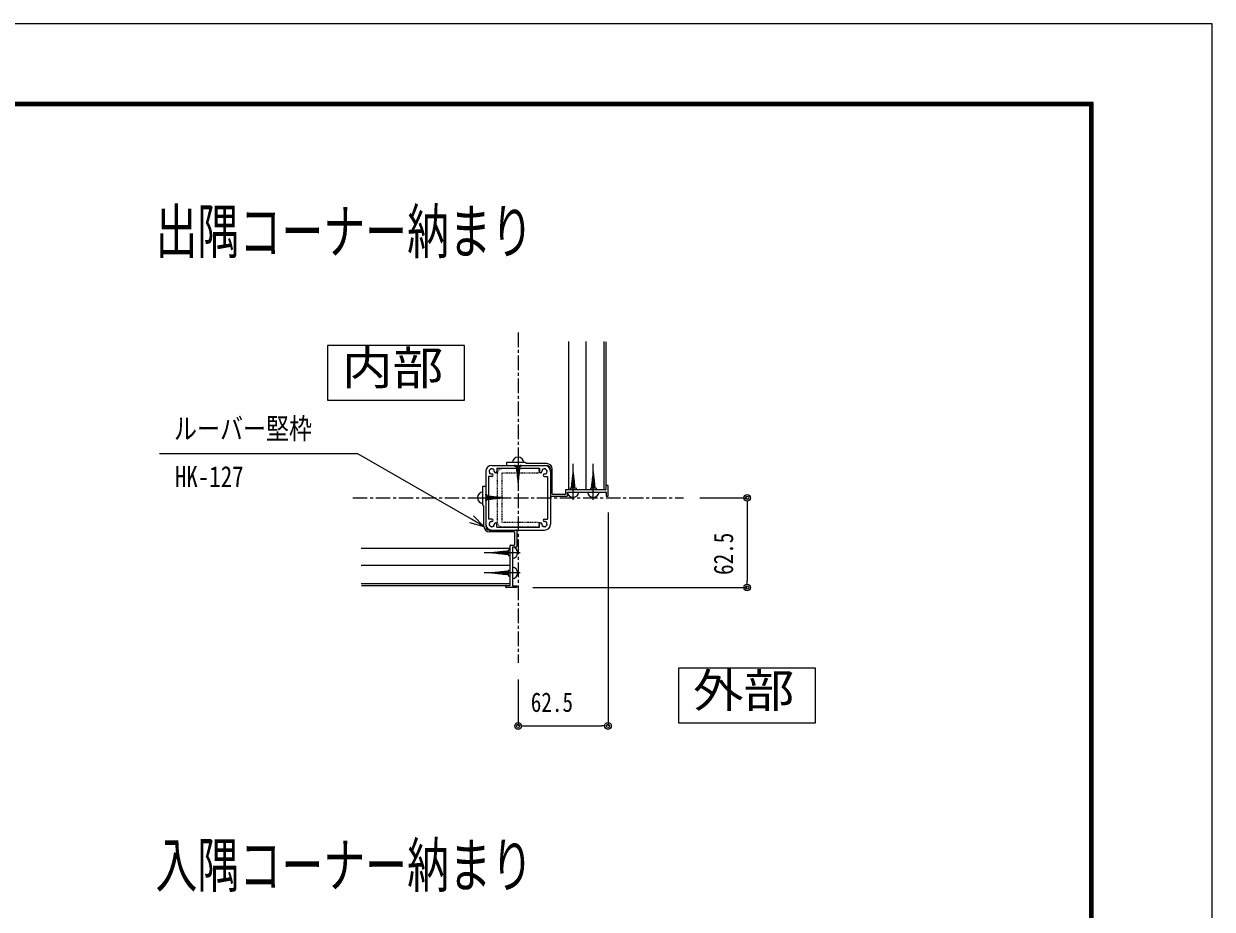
# Model space of a CAD drawing. Units: millimetres, scale not verified. Extents: x -1682 to 1682, y -1188 to 1188.
# Drawn here: x 856 to 1682, y 572 to 1188 of the extents above; entities that cross this region are included whole.
import ezdxf
from ezdxf.enums import TextEntityAlignment as Align

# ---------------------------------------------------------------- set-up
doc = ezdxf.new("R2010")
doc.units = ezdxf.units.MM
doc.header["$LTSCALE"] = 8
doc.linetypes.add('USER1', pattern=[2, 1.25, -0.25, 0.25, -0.25])
doc.linetypes.add('USER5', pattern=[0.1, 0.05, -0.05])
for name, color, linetype, lineweight in [('0-0_0', 7, 'Continuous', 18), ('0-1_DEFPOINTS', 5, 'Continuous', 18), ('0-5_WAKU', 7, 'Continuous', 18), ('0-7_2躯体線', 4, 'Continuous', 18), ('0-8_3中心線', 2, 'USER1', 18), ('0-9_41_U+FF71_U+FF99_U+FF90', 6, 'Continuous', 18), ('0-A_1手摺寸法', 3, 'Continuous', 18), ('0-B_42_U+FF71_U+FF99_U+FF90部品', 6, 'Continuous', 18), ('0-C_P4-12', 7, 'Continuous', 18), ('0-E_4アルミ', 6, 'Continuous', 18), ('1-3_101', 7, 'Continuous', 18)]:
    doc.layers.add(name, color=color, linetype=linetype, lineweight=lineweight)
doc.styles.add('ＭＳ ゴシック', font='')
doc.styles.get('ＭＳ ゴシック').set_extended_font_data('MS Gothic')

msp = doc.modelspace()

# ---------------------------------------------------------------- linework, layer by layer
at = {"layer": '0-0_0'}
for p, q in [((1358.754, 855.869), (1358.754, 853.569)), ((1175.71, 838.169), (1167.049, 843.168)), ((1358.754, 797.969), (1358.754, 800.269)), ((1201.763, 699.427), (1204.063, 699.427)), ((1259.663, 699.427), (1257.363, 699.427))]:
    msp.add_line(p, q, dxfattribs=at)
for points in [[(1167.049, 843.168), (1087.959, 888.822), (950.195, 888.822)], [(1165.71, 840.847), (1175.71, 838.169), (1168.389, 845.489)]]:
    msp.add_lwpolyline(points, dxfattribs=at)
for centre, radius in [((1358.754, 858.169), 2.3), ((1358.754, 858.169), 1.15), ((1358.754, 795.669), 2.3), ((1358.754, 795.669), 1.15), ((1199.463, 699.427), 2.3), ((1199.463, 699.427), 1.15), ((1261.963, 699.427), 2.3), ((1261.963, 699.427), 1.15)]:
    msp.add_circle(centre, radius, dxfattribs=at)
at = {"layer": '0-1_DEFPOINTS'}
for p, q in [((1682.096, 1187.913), (-1681.904, 1187.913)), ((1682.096, -1188.087), (1682.096, 1187.913))]:
    msp.add_line(p, q, dxfattribs=at)
at = {"layer": '0-5_WAKU'}
for p, q in [((1599.296, 1133.113), (-1603.104, 1133.113)), ((1598.696, 1132.513), (-1602.504, 1132.513)), ((1598.696, -1128.687), (1598.696, 1132.513)), ((1599.296, -1129.287), (1599.296, 1133.113)), ((1598.096, 1131.913), (-1601.904, 1131.913)), ((1597.496, 1131.313), (-1601.304, 1131.313)), ((1596.896, 1130.713), (-1600.704, 1130.713)), ((1596.896, -1126.887), (1596.896, 1130.713)), ((1597.496, -1127.487), (1597.496, 1131.313)), ((1598.096, -1128.087), (1598.096, 1131.913))]:
    msp.add_line(p, q, dxfattribs=at)
at = {"layer": '0-7_2躯体線'}
for p, q in [((1197.463, 879.669), (1197.463, 881.169)), ((1201.081, 880.006), (1197.845, 880.006)), ((1200.991, 879.206), (1197.935, 879.206)), ((1200.901, 878.406), (1198.025, 878.406)), ((1200.812, 877.606), (1198.115, 877.606)), ((1200.722, 876.806), (1198.205, 876.806)), ((1200.632, 876.006), (1198.295, 876.006)), ((1199.463, 882.669), (1199.463, 863.124)), ((1201.463, 879.669), (1201.463, 881.169)), ((1238.073, 876.031), (1237.354, 876.031)), ((1237.983, 876.831), (1237.444, 876.831)), ((1237.893, 877.631), (1237.533, 877.631)), ((1237.803, 878.431), (1237.623, 878.431)), ((1237.713, 862.169), (1237.713, 881.713)), ((1252.073, 876.031), (1251.354, 876.031)), ((1251.983, 876.831), (1251.444, 876.831)), ((1251.893, 877.631), (1251.533, 877.631)), ((1251.803, 878.431), (1251.623, 878.431)), ((1251.713, 862.169), (1251.713, 881.713)), ((1200.542, 875.206), (1198.385, 875.206)), ((1200.452, 874.406), (1198.474, 874.406)), ((1200.362, 873.606), (1198.564, 873.606)), ((1200.272, 872.806), (1198.654, 872.806)), ((1200.182, 872.006), (1198.744, 872.006)), ((1200.092, 871.206), (1198.834, 871.206)), ((1200.003, 870.406), (1198.924, 870.406)), ((1199.913, 869.606), (1199.014, 869.606)), ((1199.823, 868.806), (1199.104, 868.806)), ((1199.733, 868.006), (1199.194, 868.006)), ((1238.972, 868.031), (1236.455, 868.031)), ((1238.882, 868.831), (1236.545, 868.831)), ((1238.792, 869.631), (1236.635, 869.631)), ((1238.702, 870.431), (1236.724, 870.431)), ((1238.612, 871.231), (1236.814, 871.231)), ((1238.522, 872.031), (1236.904, 872.031)), ((1238.432, 872.831), (1236.994, 872.831)), ((1238.342, 873.631), (1237.084, 873.631)), ((1238.253, 874.431), (1237.174, 874.431)), ((1238.163, 875.231), (1237.264, 875.231)), ((1252.972, 868.031), (1250.455, 868.031)), ((1252.882, 868.831), (1250.545, 868.831)), ((1252.792, 869.631), (1250.635, 869.631)), ((1252.702, 870.431), (1250.724, 870.431)), ((1252.612, 871.231), (1250.814, 871.231)), ((1252.522, 872.031), (1250.904, 872.031)), ((1252.432, 872.831), (1250.994, 872.831)), ((1252.342, 873.631), (1251.084, 873.631)), ((1252.253, 874.431), (1251.174, 874.431)), ((1252.163, 875.231), (1251.264, 875.231)), ((1177.963, 860.169), (1176.463, 860.169)), ((1177.626, 856.551), (1177.626, 859.787)), ((1178.426, 856.641), (1178.426, 859.697)), ((1179.226, 856.731), (1179.226, 859.607)), ((1180.026, 856.82), (1180.026, 859.517)), ((1180.826, 856.91), (1180.826, 859.427)), ((1199.643, 867.206), (1199.283, 867.206)), ((1199.553, 866.406), (1199.373, 866.406)), ((1235.713, 865.169), (1235.713, 863.669)), ((1239.331, 864.831), (1236.095, 864.831)), ((1239.241, 865.631), (1236.185, 865.631)), ((1239.151, 866.431), (1236.275, 866.431)), ((1239.062, 867.231), (1236.365, 867.231)), ((1239.713, 865.169), (1239.713, 863.669)), ((1249.713, 865.169), (1249.713, 863.669)), ((1253.331, 864.831), (1250.095, 864.831)), ((1253.241, 865.631), (1250.185, 865.631)), ((1253.151, 866.431), (1250.275, 866.431)), ((1253.062, 867.231), (1250.365, 867.231)), ((1253.713, 865.169), (1253.713, 863.669)), ((1174.963, 858.169), (1194.507, 858.169)), ((1177.963, 856.169), (1176.463, 856.169)), ((1181.626, 857), (1181.626, 859.337)), ((1182.426, 857.09), (1182.426, 859.247)), ((1183.226, 857.18), (1183.226, 859.157)), ((1184.026, 857.27), (1184.026, 859.068)), ((1184.826, 857.36), (1184.826, 858.978)), ((1185.626, 857.45), (1185.626, 858.888)), ((1186.426, 857.539), (1186.426, 858.798)), ((1187.226, 857.629), (1187.226, 858.708)), ((1188.026, 857.719), (1188.026, 858.618)), ((1188.826, 857.809), (1188.826, 858.528)), ((1189.626, 857.899), (1189.626, 858.438)), ((1190.426, 857.989), (1190.426, 858.348)), ((1191.226, 858.079), (1191.226, 858.259)), ((1195.463, 819.919), (1175.919, 819.919)), ((1179.201, 819.829), (1179.201, 820.009)), ((1180.001, 819.739), (1180.001, 820.098)), ((1180.801, 819.649), (1180.801, 820.188)), ((1181.601, 819.559), (1181.601, 820.278)), ((1182.401, 819.469), (1182.401, 820.368)), ((1183.201, 819.379), (1183.201, 820.458)), ((1184.001, 819.289), (1184.001, 820.548)), ((1184.801, 819.2), (1184.801, 820.638)), ((1185.601, 819.11), (1185.601, 820.728)), ((1186.401, 819.02), (1186.401, 820.818)), ((1187.201, 818.93), (1187.201, 820.907)), ((1188.001, 818.84), (1188.001, 820.997)), ((1188.801, 818.75), (1188.801, 821.087)), ((1189.601, 818.66), (1189.601, 821.177)), ((1190.401, 818.57), (1190.401, 821.267)), ((1191.201, 818.481), (1191.201, 821.357)), ((1192.001, 818.391), (1192.001, 821.447)), ((1192.463, 821.919), (1193.963, 821.919)), ((1192.801, 818.301), (1192.801, 821.537)), ((1192.463, 817.919), (1193.963, 817.919)), ((1195.463, 805.919), (1175.919, 805.919)), ((1179.201, 805.829), (1179.201, 806.009)), ((1180.001, 805.739), (1180.001, 806.098)), ((1180.801, 805.649), (1180.801, 806.188)), ((1181.601, 805.559), (1181.601, 806.278)), ((1182.401, 805.469), (1182.401, 806.368)), ((1183.201, 805.379), (1183.201, 806.458)), ((1184.001, 805.289), (1184.001, 806.548)), ((1184.801, 805.2), (1184.801, 806.638)), ((1185.601, 805.11), (1185.601, 806.728)), ((1186.401, 805.02), (1186.401, 806.818)), ((1187.201, 804.93), (1187.201, 806.907)), ((1188.001, 804.84), (1188.001, 806.997)), ((1188.801, 804.75), (1188.801, 807.087)), ((1189.601, 804.66), (1189.601, 807.177)), ((1190.401, 804.57), (1190.401, 807.267)), ((1191.201, 804.481), (1191.201, 807.357)), ((1192.001, 804.391), (1192.001, 807.447)), ((1192.463, 807.919), (1193.963, 807.919)), ((1192.463, 803.919), (1193.963, 803.919)), ((1192.801, 804.301), (1192.801, 807.537))]:
    msp.add_line(p, q, dxfattribs=at)
for centre, start, end in [((1199.463, 882.4), 3.8385, 176.1615), ((1175.232, 858.169), 93.8385, 266.1615), ((1237.713, 862.437), 183.8385, 356.1615), ((1251.713, 862.437), 183.8385, 356.1615), ((1195.195, 819.919), 273.8385, 86.1615), ((1195.195, 805.919), 273.8385, 86.1615)]:
    msp.add_arc(centre, 4.009, start, end, dxfattribs=at)
at = {"layer": '0-8_3中心線'}
for p, q in [((1199.463, 973.048), (1199.463, 743.289)), ((1084.584, 858.169), (1314.343, 858.169))]:
    msp.add_line(p, q, dxfattribs=at)
at = {"layer": '0-9_41_U+FF71_U+FF99_U+FF90'}
for p, q in [((1234.463, 966.942), (1234.463, 863.669)), ((1246.463, 966.942), (1246.463, 863.669)), ((1259.063, 966.942), (1259.063, 863.669)), ((1260.463, 966.742), (1260.463, 863.869)), ((1090.276, 823.169), (1193.963, 823.169)), ((1090.276, 811.169), (1193.963, 811.169)), ((1090.276, 798.569), (1193.963, 798.569)), ((1090.476, 797.169), (1193.763, 797.169))]:
    msp.add_line(p, q, dxfattribs=at)
at = {"layer": '0-A_1手摺寸法'}
for p, q in [((1325.843, 858.169), (1358.754, 858.169)), ((1358.754, 853.569), (1358.754, 800.269)), ((1261.963, 847.969), (1261.963, 699.427)), ((1209.763, 795.669), (1358.754, 795.669)), ((1199.463, 731.789), (1199.463, 699.427)), ((1204.063, 699.427), (1257.363, 699.427))]:
    msp.add_line(p, q, dxfattribs=at)
at = {"layer": '0-B_42_U+FF71_U+FF99_U+FF90部品'}
for p, q in [((1176.963, 876.469), (1176.963, 839.869)), ((1181.163, 880.669), (1217.763, 880.669)), ((1184.663, 878.669), (1214.263, 878.669)), ((1184.663, 878.669), (1184.663, 876.469)), ((1214.263, 878.669), (1214.263, 876.469)), ((1221.963, 876.469), (1221.963, 839.869)), ((1181.163, 872.969), (1178.963, 872.969)), ((1178.963, 872.969), (1178.963, 843.369)), ((1217.763, 872.969), (1219.963, 872.969)), ((1219.963, 872.969), (1219.963, 843.369)), ((1181.163, 843.369), (1178.963, 843.369)), ((1217.763, 843.369), (1219.963, 843.369)), ((1181.163, 835.669), (1217.763, 835.669)), ((1184.663, 837.669), (1184.663, 839.869)), ((1184.663, 837.669), (1214.263, 837.669)), ((1214.263, 837.669), (1214.263, 839.869))]:
    msp.add_line(p, q, dxfattribs=at)
at = {"layer": '0-B_42_U+FF71_U+FF99_U+FF90部品', "linetype": 'USER5'}
for p, q in [((1213.963, 878.419), (1188.163, 878.419)), ((1184.963, 875.219), (1184.963, 841.119)), ((1188.163, 837.919), (1213.963, 837.919)), ((1213.963, 841.119), (1213.963, 837.919))]:
    msp.add_line(p, q, dxfattribs=at)
for points in [[(1213.963, 878.419), (1213.963, 875.219), (1188.163, 875.219)], [(1188.163, 875.219), (1188.163, 841.119), (1213.963, 841.119)]]:
    msp.add_lwpolyline(points, dxfattribs=at)
at = {"layer": '0-B_42_U+FF71_U+FF99_U+FF90部品'}
for centre, radius, start, end in [((1181.163, 876.469), 4.2, 90, 180), ((1179.714, 876.857), 0.5, 165, 232.97569), ((1179.714, 876.857), 0.5, 97.02431, 165), ((1181.163, 876.469), 1.75, 180.35889, 195), ((1181.163, 876.469), 1.75, 195, 209.64111), ((1181.163, 876.469), 1.75, 135, 149.64111), ((1181.163, 876.469), 1.75, 120.35889, 135), ((1180.775, 877.918), 0.5, 105, 172.97569), ((1180.775, 877.918), 0.5, 37.02431, 105), ((1181.163, 876.469), 1.75, 75, 89.64111), ((1181.163, 876.469), 1.75, 60.35889, 75), ((1182.224, 877.529), 0.5, 45, 112.97569), ((1182.224, 877.529), 0.5, 337.02431, 45), ((1181.163, 876.469), 1.75, 15, 29.64111), ((1181.163, 876.469), 1.75, 0.35889, 15), ((1183.788, 876.469), 0.875, 180, 0), ((1215.138, 876.469), 0.875, 180, 360), ((1217.763, 876.469), 1.75, 165, 179.64111), ((1217.763, 876.469), 1.75, 150.35889, 165), ((1216.703, 877.529), 0.5, 135, 202.97569), ((1216.703, 877.529), 0.5, 67.02431, 135), ((1217.763, 876.469), 1.75, 105, 119.64111), ((1217.763, 876.469), 1.75, 90.35889, 105), ((1218.151, 877.918), 0.5, 75, 142.97569), ((1217.763, 876.469), 4.2, 0, 90), ((1218.151, 877.918), 0.5, 7.02431, 75), ((1217.763, 876.469), 1.75, 45, 59.64111), ((1217.763, 876.469), 1.75, 30.35889, 45), ((1219.212, 876.857), 0.5, 15, 82.97569), ((1217.763, 876.469), 1.75, 330.35889, 345), ((1217.763, 876.469), 1.75, 345, 359.64111), ((1219.212, 876.857), 0.5, 307.02431, 15), ((1180.103, 875.408), 0.5, 157.02431, 225), ((1180.103, 875.408), 0.5, 225, 292.97569), ((1181.163, 876.469), 1.75, 240.35889, 255), ((1181.163, 876.469), 1.75, 255, 270), ((1181.163, 873.844), 0.875, 270, 90), ((1217.763, 873.844), 0.875, 90, 270), ((1217.763, 876.469), 1.75, 270, 285), ((1217.763, 876.469), 1.75, 285, 299.64111), ((1218.824, 875.408), 0.5, 247.02431, 315), ((1218.824, 875.408), 0.5, 315, 22.97569), ((1181.163, 842.494), 0.875, 270, 90), ((1217.763, 842.494), 0.875, 90, 270), ((1181.163, 839.869), 4.2, 180, 270), ((1179.714, 839.48), 0.5, 127.02431, 195), ((1179.714, 839.48), 0.5, 195, 262.97569), ((1181.163, 839.869), 1.75, 165, 179.64111), ((1181.163, 839.869), 1.75, 150.35889, 165), ((1180.103, 840.929), 0.5, 135, 202.97569), ((1181.163, 839.869), 1.75, 210.35889, 225), ((1180.103, 840.929), 0.5, 67.02431, 135), ((1181.163, 839.869), 1.75, 225, 239.64111), ((1180.775, 838.42), 0.5, 187.02431, 255), ((1181.163, 839.869), 1.75, 105, 119.64111), ((1180.775, 838.42), 0.5, 255, 322.97569), ((1181.163, 839.869), 1.75, 90, 105), ((1181.163, 839.869), 1.75, 270.35889, 285), ((1181.163, 839.869), 1.75, 285, 299.64111), ((1182.224, 838.808), 0.5, 247.02431, 315), ((1182.224, 838.808), 0.5, 315, 22.97569), ((1181.163, 839.869), 1.75, 330.35889, 345), ((1181.163, 839.869), 1.75, 345, 359.64111), ((1183.788, 839.869), 0.875, 0, 180), ((1215.138, 839.869), 0.875, 0, 180), ((1217.763, 839.869), 1.75, 180.35889, 195), ((1217.763, 839.869), 1.75, 195, 209.64111), ((1216.703, 838.808), 0.5, 157.02431, 225), ((1216.703, 838.808), 0.5, 225, 292.97569), ((1217.763, 839.869), 1.75, 240.35889, 255), ((1217.763, 839.869), 1.75, 255, 269.64111), ((1218.151, 838.42), 0.5, 217.02431, 285), ((1217.763, 839.869), 1.75, 75, 90), ((1217.763, 839.869), 4.2, 270, 0), ((1217.763, 839.869), 1.75, 60.35889, 75), ((1218.151, 838.42), 0.5, 285, 352.97569), ((1218.824, 840.929), 0.5, 45, 112.97569), ((1217.763, 839.869), 1.75, 300.35889, 315), ((1217.763, 839.869), 1.75, 315, 329.64111), ((1218.824, 840.929), 0.5, 337.02431, 45), ((1219.212, 839.48), 0.5, 277.02431, 345), ((1217.763, 839.869), 1.75, 15, 29.64111), ((1217.763, 839.869), 1.75, 0.35889, 15), ((1219.212, 839.48), 0.5, 345, 52.97569)]:
    msp.add_arc(centre, radius, start, end, dxfattribs=at)
at = {"layer": '0-B_42_U+FF71_U+FF99_U+FF90部品', "linetype": 'USER5'}
for centre, start, end in [((1188.163, 875.219), 90, 180), ((1188.163, 841.119), 180, 270)]:
    msp.add_arc(centre, 3.2, start, end, dxfattribs=at)
at = {"layer": '0-C_P4-12'}
for p, q in [((1066.938, 964.177), (1066.938, 926.167)), ((1311.012, 739.693), (1311.012, 701.682))]:
    msp.add_line(p, q, dxfattribs=at)
for points in [[(1066.938, 926.167), (1162.264, 926.167), (1162.264, 964.177), (1066.938, 964.177)], [(1311.012, 701.682), (1406.338, 701.682), (1406.338, 739.693), (1311.012, 739.693)]]:
    msp.add_lwpolyline(points, dxfattribs=at)
at = {"layer": '0-E_4アルミ'}
for p, q in [((1199.463, 888.169), (1199.463, 873.169)), ((1237.713, 856.669), (1237.713, 871.669)), ((1251.713, 856.669), (1251.713, 871.669)), ((1169.463, 858.169), (1184.463, 858.169)), ((1200.963, 819.919), (1185.963, 819.919)), ((1200.963, 805.919), (1185.963, 805.919))]:
    msp.add_line(p, q, dxfattribs=at)
at = {"layer": '1-3_101'}
for p, q in [((1221.963, 878.169), (1221.963, 859.669)), ((1223.213, 860.919), (1223.213, 878.172)), ((1231.963, 860.419), (1223.713, 860.419)), ((1232.463, 863.469), (1232.463, 860.919)), ((1260.263, 863.669), (1232.663, 863.669)), ((1233.713, 859.669), (1233.713, 861.969)), ((1260.463, 866.469), (1260.463, 863.869)), ((1261.763, 866.669), (1260.663, 866.669)), ((1260.763, 861.969), (1260.763, 859.369)), ((1261.963, 859.369), (1261.963, 866.469)), ((1222.463, 859.169), (1233.213, 859.169)), ((1260.963, 859.169), (1261.763, 859.169)), ((1179.463, 835.669), (1197.963, 835.669)), ((1198.463, 835.169), (1198.463, 824.419)), ((1196.713, 834.419), (1179.46, 834.419)), ((1197.213, 825.669), (1197.213, 833.919)), ((1193.963, 797.369), (1193.963, 824.969)), ((1194.163, 825.169), (1196.713, 825.169)), ((1197.963, 823.919), (1195.663, 823.919)), ((1190.963, 795.869), (1190.963, 796.969)), ((1191.163, 797.169), (1193.763, 797.169)), ((1198.263, 795.669), (1191.163, 795.669)), ((1195.663, 796.869), (1198.263, 796.869)), ((1198.463, 796.669), (1198.463, 795.869))]:
    msp.add_line(p, q, dxfattribs=at)
for points in [[(1191.463, 882.669), (1191.463, 880.669), (1219.463, 880.669)], [(1219.463, 881.922), (1205.21, 881.922), (1204.463, 882.669), (1199.983, 882.669), (1199.463, 882.369), (1198.944, 882.669), (1191.463, 882.669)], [(1174.963, 866.169), (1176.963, 866.169), (1176.963, 838.169)], [(1175.71, 838.169), (1175.71, 852.422), (1174.963, 853.169), (1174.963, 857.649), (1175.263, 858.169), (1174.963, 858.688), (1174.963, 866.169)], [(1233.913, 862.169), (1237.194, 862.169), (1237.713, 862.469), (1238.233, 862.169), (1251.194, 862.169), (1251.713, 862.469), (1252.233, 862.169), (1260.563, 862.169)], [(1195.463, 823.719), (1195.463, 820.438), (1195.163, 819.919), (1195.463, 819.399), (1195.463, 806.438), (1195.163, 805.919), (1195.463, 805.399), (1195.463, 797.069)]]:
    msp.add_lwpolyline(points, dxfattribs=at)
for centre, radius, start, end in [((1219.463, 878.172), 3.75, 0, 90), ((1219.463, 878.169), 2.5, 0, 90), ((1222.463, 859.669), 0.5, 180, 270), ((1223.713, 860.919), 0.5, 180, 270), ((1231.963, 860.919), 0.5, 270, 0), ((1232.663, 863.469), 0.2, 90, 180), ((1233.213, 859.669), 0.5, 270, 0), ((1233.913, 861.969), 0.2, 90, 180), ((1260.263, 863.869), 0.2, 270, 0), ((1260.663, 866.469), 0.2, 90, 180), ((1260.563, 861.969), 0.2, 0, 90), ((1261.763, 866.469), 0.2, 0, 90), ((1260.963, 859.369), 0.2, 180, 270), ((1261.763, 859.369), 0.2, 270, 0), ((1179.46, 838.169), 3.75, 180, 270), ((1179.463, 838.169), 2.5, 180, 270), ((1197.963, 835.169), 0.5, 0, 90), ((1196.713, 833.919), 0.5, 0, 90), ((1194.163, 824.969), 0.2, 90, 180), ((1195.663, 823.719), 0.2, 90, 180), ((1196.713, 825.669), 0.5, 270, 0), ((1197.963, 824.419), 0.5, 270, 0), ((1191.163, 796.969), 0.2, 90, 180), ((1191.163, 795.869), 0.2, 180, 270), ((1193.763, 797.369), 0.2, 270, 0), ((1195.663, 797.069), 0.2, 180, 270), ((1198.263, 796.669), 0.2, 0, 90), ((1198.263, 795.869), 0.2, 270, 0)]:
    msp.add_arc(centre, radius, start, end, dxfattribs=at)

# ---------------------------------------------------------------- texts
at = {"layer": '0-0_0', "style": 'ＭＳ ゴシック'}
for s, height, width, p in [('出隅コーナー納まり', 30.55, 0.7, (947.287, 1019.036)), ('ルーバー堅枠', 14.66, 0.8, (960.17, 894.524)), ('HK-127', 14.66, 0.8, (960.776, 861.173)), ('入隅コーナー納まり', 30.55, 0.7, (947.287, 578.173))]:
    msp.add_text(s, height=height, dxfattribs=dict(at, width=width)).set_placement(p, align=Align.BOTTOM_LEFT)
at = {"layer": '0-A_1手摺寸法', "color": 7, "style": 'ＭＳ ゴシック', "width": 0.8}
msp.add_text('62.5', height=13.49, rotation=90, dxfattribs=at).set_placement((1353.004, 804.488), align=Align.BOTTOM_LEFT)
msp.add_text('62.5', height=13.49, dxfattribs=at).set_placement((1208.283, 705.177), align=Align.BOTTOM_LEFT)
at = {"layer": '0-C_P4-12', "style": 'ＭＳ ゴシック', "width": 1.1}
for s, p in [('内部', (1076.998, 929.8)), ('外部', (1321.071, 705.315))]:
    msp.add_text(s, height=23.46, dxfattribs=at).set_placement(p, align=Align.BOTTOM_LEFT)

doc.saveas('drawing.dxf')
